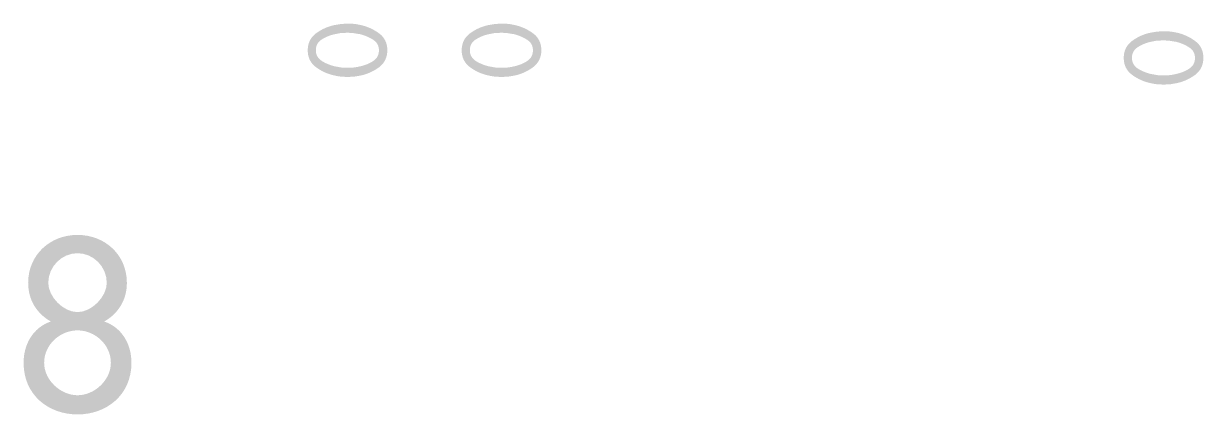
# Model space of a CAD drawing. Header units: inches. Extents: x -17664 to 660, y -8707 to 2166.
# Drawn here: x 16.59 to 49.37, y 135.71 to 146.57 of the extents above; entities that cross this region are included whole.
import ezdxf

# ---------------------------------------------------------------- set-up
doc = ezdxf.new("R2010")
doc.units = ezdxf.units.IN
doc.header["$MEASUREMENT"] = 0
doc.layers.add('Livello 1', color=7, linetype='Continuous')

msp = doc.modelspace()

# ---------------------------------------------------------------- hatches: boundary and pattern name
at = {"layer": 'Livello 1', "true_color": 0xffffff}
h = msp.add_hatch(color=7, dxfattribs=at)
h.dxf.hatch_style = 2
edge = h.paths.add_edge_path()
edge.add_spline(control_points=[(26.467, 145.361), (26.315, 145.249), (26.147, 145.173), (25.965, 145.132), (25.965, 145.132), (25.771, 145.098), (25.771, 145.098), (25.771, 145.098), (25.59, 145.09), (25.59, 145.09), (25.59, 145.09), (25.413, 145.098), (25.413, 145.098), (25.36, 145.104), (25.296, 145.115), (25.221, 145.132), (25.035, 145.172), (24.865, 145.248), (24.712, 145.362), (24.559, 145.476), (24.483, 145.632), (24.483, 145.832), (24.483, 146.031), (24.559, 146.188), (24.712, 146.302), (24.865, 146.415), (25.035, 146.492), (25.221, 146.531), (25.221, 146.531), (25.303, 146.546), (25.303, 146.546), (25.303, 146.546), (25.413, 146.563), (25.413, 146.563), (25.413, 146.563), (25.59, 146.574), (25.59, 146.574), (25.59, 146.574), (25.697, 146.574), (25.697, 146.574), (25.697, 146.574), (25.779, 146.563), (25.779, 146.563), (25.803, 146.563), (25.832, 146.559), (25.864, 146.552), (25.864, 146.552), (25.965, 146.531), (25.965, 146.531), (26.143, 146.492), (26.31, 146.416), (26.464, 146.303), (26.618, 146.19), (26.695, 146.033), (26.695, 145.832), (26.695, 145.636), (26.619, 145.479), (26.467, 145.361)], knot_values=[0, 0, 0, 0, 0.352778, 0.352778, 0.352778, 0.705556, 0.705556, 0.705556, 1.058333, 1.058333, 1.058333, 1.411111, 1.411111, 1.411111, 1.763889, 1.763889, 1.763889, 2.116667, 2.116667, 2.116667, 2.469444, 2.469444, 2.469444, 2.822222, 2.822222, 2.822222, 3.175, 3.175, 3.175, 3.527778, 3.527778, 3.527778, 3.880556, 3.880556, 3.880556, 4.233333, 4.233333, 4.233333, 4.586111, 4.586111, 4.586111, 4.938889, 4.938889, 4.938889, 5.291667, 5.291667, 5.291667, 5.644444, 5.644444, 5.644444, 5.997222, 5.997222, 5.997222, 6.35, 6.35, 6.35, 6.702778, 6.702778, 6.702778, 6.702778], degree=3, periodic=0)
edge.add_line((26.467, 145.361), (26.467, 145.361))
edge = h.paths.add_edge_path()
edge.add_spline(control_points=[(24.872, 145.536), (24.969, 145.473), (25.089, 145.423), (25.23, 145.386), (25.23, 145.386), (25.421, 145.352), (25.421, 145.352), (25.421, 145.352), (25.587, 145.344), (25.587, 145.344), (25.587, 145.344), (25.754, 145.352), (25.754, 145.352), (25.808, 145.358), (25.871, 145.369), (25.942, 145.386), (26.072, 145.414), (26.191, 145.462), (26.299, 145.531), (26.407, 145.6), (26.461, 145.7), (26.461, 145.832), (26.461, 145.956), (26.409, 146.052), (26.305, 146.121), (26.2, 146.19), (26.08, 146.242), (25.942, 146.278), (25.942, 146.278), (25.754, 146.309), (25.754, 146.309), (25.754, 146.309), (25.587, 146.32), (25.587, 146.32), (25.587, 146.32), (25.444, 146.311), (25.444, 146.311), (25.404, 146.311), (25.366, 146.307), (25.328, 146.298), (25.328, 146.298), (25.23, 146.278), (25.23, 146.278), (25.098, 146.25), (24.978, 146.2), (24.87, 146.13), (24.762, 146.059), (24.708, 145.96), (24.708, 145.832), (24.708, 145.708), (24.763, 145.609), (24.872, 145.536)], knot_values=[0, 0, 0, 0, 0.352778, 0.352778, 0.352778, 0.705556, 0.705556, 0.705556, 1.058333, 1.058333, 1.058333, 1.411111, 1.411111, 1.411111, 1.763889, 1.763889, 1.763889, 2.116667, 2.116667, 2.116667, 2.469444, 2.469444, 2.469444, 2.822222, 2.822222, 2.822222, 3.175, 3.175, 3.175, 3.527778, 3.527778, 3.527778, 3.880556, 3.880556, 3.880556, 4.233333, 4.233333, 4.233333, 4.586111, 4.586111, 4.586111, 4.938889, 4.938889, 4.938889, 5.291667, 5.291667, 5.291667, 5.644444, 5.644444, 5.644444, 5.997222, 5.997222, 5.997222, 5.997222], degree=3, periodic=0)
edge.add_line((24.872, 145.536), (24.872, 145.536))
h = msp.add_hatch(color=7, dxfattribs=at)
h.dxf.hatch_style = 2
edge = h.paths.add_edge_path()
edge.add_spline(control_points=[(30.745, 145.361), (30.593, 145.249), (30.426, 145.173), (30.244, 145.132), (30.244, 145.132), (30.049, 145.098), (30.049, 145.098), (30.049, 145.098), (29.869, 145.09), (29.869, 145.09), (29.869, 145.09), (29.692, 145.098), (29.692, 145.098), (29.639, 145.104), (29.575, 145.115), (29.5, 145.132), (29.314, 145.172), (29.144, 145.248), (28.991, 145.362), (28.838, 145.476), (28.761, 145.632), (28.761, 145.832), (28.761, 146.031), (28.838, 146.188), (28.991, 146.302), (29.144, 146.415), (29.314, 146.492), (29.5, 146.531), (29.5, 146.531), (29.582, 146.546), (29.582, 146.546), (29.582, 146.546), (29.692, 146.563), (29.692, 146.563), (29.692, 146.563), (29.869, 146.574), (29.869, 146.574), (29.869, 146.574), (29.976, 146.574), (29.976, 146.574), (29.976, 146.574), (30.058, 146.563), (30.058, 146.563), (30.082, 146.563), (30.11, 146.559), (30.142, 146.552), (30.142, 146.552), (30.244, 146.531), (30.244, 146.531), (30.422, 146.492), (30.589, 146.416), (30.743, 146.303), (30.897, 146.19), (30.974, 146.033), (30.974, 145.832), (30.974, 145.636), (30.898, 145.479), (30.745, 145.361)], knot_values=[0, 0, 0, 0, 0.352778, 0.352778, 0.352778, 0.705556, 0.705556, 0.705556, 1.058333, 1.058333, 1.058333, 1.411111, 1.411111, 1.411111, 1.763889, 1.763889, 1.763889, 2.116667, 2.116667, 2.116667, 2.469444, 2.469444, 2.469444, 2.822222, 2.822222, 2.822222, 3.175, 3.175, 3.175, 3.527778, 3.527778, 3.527778, 3.880556, 3.880556, 3.880556, 4.233333, 4.233333, 4.233333, 4.586111, 4.586111, 4.586111, 4.938889, 4.938889, 4.938889, 5.291667, 5.291667, 5.291667, 5.644444, 5.644444, 5.644444, 5.997222, 5.997222, 5.997222, 6.35, 6.35, 6.35, 6.702778, 6.702778, 6.702778, 6.702778], degree=3, periodic=0)
edge.add_line((30.745, 145.361), (30.745, 145.361))
edge = h.paths.add_edge_path()
edge.add_spline(control_points=[(29.15, 145.536), (29.248, 145.473), (29.367, 145.423), (29.509, 145.386), (29.509, 145.386), (29.7, 145.352), (29.7, 145.352), (29.7, 145.352), (29.866, 145.344), (29.866, 145.344), (29.866, 145.344), (30.032, 145.352), (30.032, 145.352), (30.087, 145.358), (30.15, 145.369), (30.221, 145.386), (30.351, 145.414), (30.47, 145.462), (30.577, 145.531), (30.686, 145.6), (30.74, 145.7), (30.74, 145.832), (30.74, 145.956), (30.688, 146.052), (30.583, 146.121), (30.479, 146.19), (30.358, 146.242), (30.221, 146.278), (30.221, 146.278), (30.032, 146.309), (30.032, 146.309), (30.032, 146.309), (29.866, 146.32), (29.866, 146.32), (29.866, 146.32), (29.723, 146.311), (29.723, 146.311), (29.683, 146.311), (29.644, 146.307), (29.607, 146.298), (29.607, 146.298), (29.509, 146.278), (29.509, 146.278), (29.377, 146.25), (29.257, 146.2), (29.149, 146.13), (29.041, 146.059), (28.987, 145.96), (28.987, 145.832), (28.987, 145.708), (29.041, 145.609), (29.15, 145.536)], knot_values=[0, 0, 0, 0, 0.352778, 0.352778, 0.352778, 0.705556, 0.705556, 0.705556, 1.058333, 1.058333, 1.058333, 1.411111, 1.411111, 1.411111, 1.763889, 1.763889, 1.763889, 2.116667, 2.116667, 2.116667, 2.469444, 2.469444, 2.469444, 2.822222, 2.822222, 2.822222, 3.175, 3.175, 3.175, 3.527778, 3.527778, 3.527778, 3.880556, 3.880556, 3.880556, 4.233333, 4.233333, 4.233333, 4.586111, 4.586111, 4.586111, 4.938889, 4.938889, 4.938889, 5.291667, 5.291667, 5.291667, 5.644444, 5.644444, 5.644444, 5.997222, 5.997222, 5.997222, 5.997222], degree=3, periodic=0)
edge.add_line((29.15, 145.536), (29.15, 145.536))
h = msp.add_hatch(color=7, dxfattribs=at)
h.dxf.hatch_style = 2
edge = h.paths.add_edge_path()
edge.add_spline(control_points=[(49.141, 145.148), (48.989, 145.038), (48.822, 144.961), (48.64, 144.92), (48.64, 144.92), (48.445, 144.886), (48.445, 144.886), (48.445, 144.886), (48.265, 144.878), (48.265, 144.878), (48.265, 144.878), (48.087, 144.886), (48.087, 144.886), (48.035, 144.892), (47.97, 144.903), (47.895, 144.92), (47.709, 144.96), (47.54, 145.036), (47.386, 145.15), (47.233, 145.264), (47.156, 145.42), (47.156, 145.62), (47.156, 145.819), (47.233, 145.976), (47.386, 146.09), (47.54, 146.204), (47.709, 146.28), (47.895, 146.32), (47.895, 146.32), (47.977, 146.334), (47.977, 146.334), (47.977, 146.334), (48.087, 146.351), (48.087, 146.351), (48.087, 146.351), (48.265, 146.362), (48.265, 146.362), (48.265, 146.362), (48.372, 146.362), (48.372, 146.362), (48.372, 146.362), (48.453, 146.351), (48.453, 146.351), (48.478, 146.351), (48.506, 146.347), (48.538, 146.339), (48.538, 146.339), (48.64, 146.32), (48.64, 146.32), (48.818, 146.28), (48.984, 146.204), (49.138, 146.091), (49.292, 145.978), (49.369, 145.821), (49.369, 145.62), (49.369, 145.424), (49.293, 145.267), (49.141, 145.148)], knot_values=[0, 0, 0, 0, 0.352778, 0.352778, 0.352778, 0.705556, 0.705556, 0.705556, 1.058333, 1.058333, 1.058333, 1.411111, 1.411111, 1.411111, 1.763889, 1.763889, 1.763889, 2.116667, 2.116667, 2.116667, 2.469444, 2.469444, 2.469444, 2.822222, 2.822222, 2.822222, 3.175, 3.175, 3.175, 3.527778, 3.527778, 3.527778, 3.880556, 3.880556, 3.880556, 4.233333, 4.233333, 4.233333, 4.586111, 4.586111, 4.586111, 4.938889, 4.938889, 4.938889, 5.291667, 5.291667, 5.291667, 5.644444, 5.644444, 5.644444, 5.997222, 5.997222, 5.997222, 6.35, 6.35, 6.35, 6.702778, 6.702778, 6.702778, 6.702778], degree=3, periodic=0)
edge.add_line((49.141, 145.148), (49.141, 145.148))
edge = h.paths.add_edge_path()
edge.add_spline(control_points=[(47.546, 145.324), (47.644, 145.262), (47.763, 145.212), (47.904, 145.174), (47.904, 145.174), (48.096, 145.14), (48.096, 145.14), (48.096, 145.14), (48.262, 145.132), (48.262, 145.132), (48.262, 145.132), (48.428, 145.14), (48.428, 145.14), (48.482, 145.146), (48.545, 145.157), (48.617, 145.174), (48.746, 145.202), (48.865, 145.251), (48.973, 145.319), (49.081, 145.388), (49.135, 145.488), (49.135, 145.62), (49.135, 145.744), (49.083, 145.841), (48.979, 145.909), (48.874, 145.978), (48.754, 146.03), (48.617, 146.066), (48.617, 146.066), (48.428, 146.097), (48.428, 146.097), (48.428, 146.097), (48.262, 146.108), (48.262, 146.108), (48.262, 146.108), (48.118, 146.1), (48.118, 146.1), (48.079, 146.1), (48.04, 146.095), (48.002, 146.086), (48.002, 146.086), (47.904, 146.066), (47.904, 146.066), (47.772, 146.038), (47.653, 145.988), (47.545, 145.918), (47.437, 145.847), (47.383, 145.748), (47.383, 145.62), (47.383, 145.496), (47.437, 145.397), (47.546, 145.324)], knot_values=[0, 0, 0, 0, 0.352778, 0.352778, 0.352778, 0.705556, 0.705556, 0.705556, 1.058333, 1.058333, 1.058333, 1.411111, 1.411111, 1.411111, 1.763889, 1.763889, 1.763889, 2.116667, 2.116667, 2.116667, 2.469444, 2.469444, 2.469444, 2.822222, 2.822222, 2.822222, 3.175, 3.175, 3.175, 3.527778, 3.527778, 3.527778, 3.880556, 3.880556, 3.880556, 4.233333, 4.233333, 4.233333, 4.586111, 4.586111, 4.586111, 4.938889, 4.938889, 4.938889, 5.291667, 5.291667, 5.291667, 5.644444, 5.644444, 5.644444, 5.997222, 5.997222, 5.997222, 5.997222], degree=3, periodic=0)
edge.add_line((47.546, 145.324), (47.546, 145.324))
h = msp.add_hatch(color=7, dxfattribs=at)
h.dxf.hatch_style = 2
edge = h.paths.add_edge_path()
edge.add_spline(control_points=[(18.087, 138.044), (18.569, 138.044), (19.013, 137.65), (19.013, 137.142), (19.013, 136.66), (18.557, 136.24), (18.087, 136.24), (17.617, 136.24), (17.159, 136.66), (17.159, 137.142), (17.159, 137.65), (17.604, 138.044), (18.087, 138.044)], knot_values=[0, 0, 0, 0, 0.352778, 0.352778, 0.352778, 0.705556, 0.705556, 0.705556, 1.058333, 1.058333, 1.058333, 1.411111, 1.411111, 1.411111, 1.411111], degree=3, periodic=0)
edge.add_line((18.087, 138.044), (18.087, 138.044))
edge = h.paths.add_edge_path()
edge.add_spline(control_points=[(16.588, 137.142), (16.588, 136.253), (17.274, 135.707), (18.087, 135.707), (18.899, 135.707), (19.585, 136.253), (19.585, 137.142), (19.585, 137.657), (19.325, 138.12), (18.829, 138.291), (19.223, 138.514), (19.458, 138.895), (19.458, 139.365), (19.458, 140.146), (18.848, 140.698), (18.087, 140.698), (17.325, 140.698), (16.715, 140.146), (16.715, 139.365), (16.715, 138.895), (16.95, 138.514), (17.344, 138.291), (16.848, 138.12), (16.588, 137.657), (16.588, 137.142)], knot_values=[0, 0, 0, 0, 0.352778, 0.352778, 0.352778, 0.705556, 0.705556, 0.705556, 1.058333, 1.058333, 1.058333, 1.411111, 1.411111, 1.411111, 1.763889, 1.763889, 1.763889, 2.116667, 2.116667, 2.116667, 2.469444, 2.469444, 2.469444, 2.822222, 2.822222, 2.822222, 2.822222], degree=3, periodic=0)
edge.add_line((16.588, 137.142), (16.588, 137.142))
edge = h.paths.add_edge_path()
edge.add_spline(control_points=[(18.087, 140.19), (18.519, 140.19), (18.899, 139.822), (18.899, 139.365), (18.899, 138.984), (18.486, 138.552), (18.087, 138.552), (17.686, 138.552), (17.274, 138.984), (17.274, 139.365), (17.274, 139.822), (17.655, 140.19), (18.087, 140.19)], knot_values=[0, 0, 0, 0, 0.352778, 0.352778, 0.352778, 0.705556, 0.705556, 0.705556, 1.058333, 1.058333, 1.058333, 1.411111, 1.411111, 1.411111, 1.411111], degree=3, periodic=0)
edge.add_line((18.087, 140.19), (18.087, 140.19))

doc.saveas('drawing.dxf')
